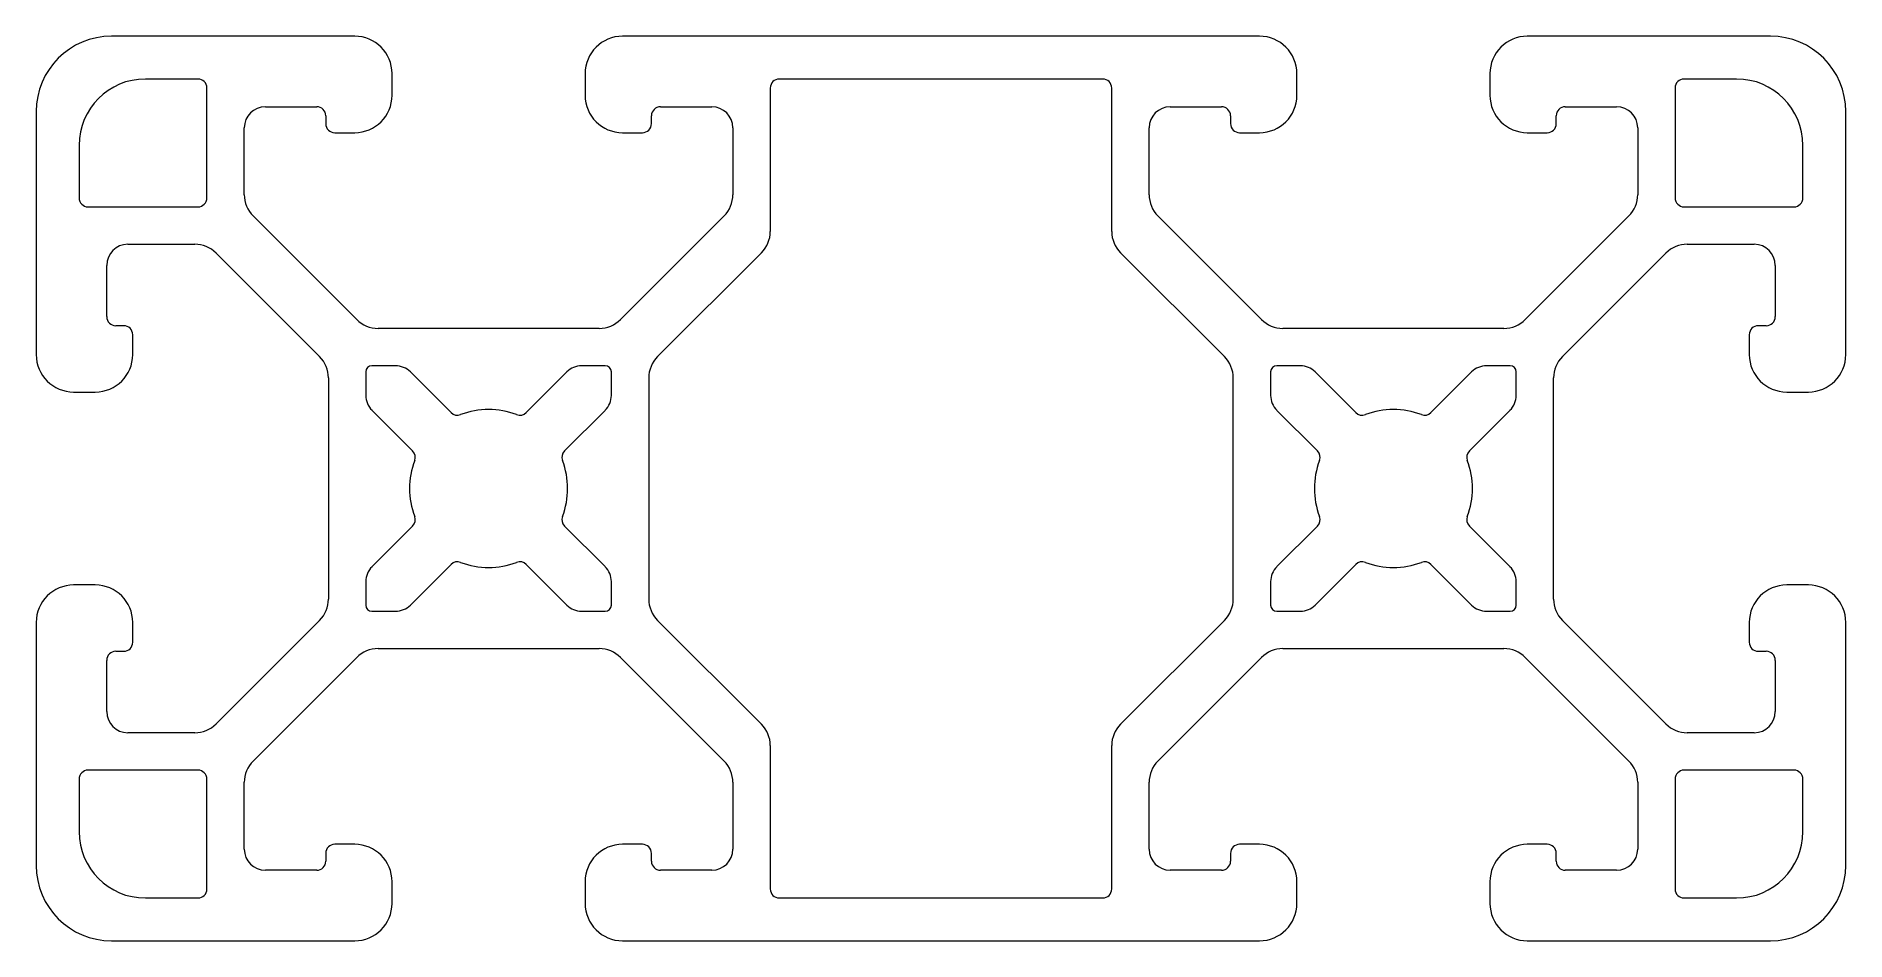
# Model space of a CAD drawing. Header units: inches. Extents: x -1.5 to 1.5, y -0.75 to 0.75.
import ezdxf

# ---------------------------------------------------------------- set-up
doc = ezdxf.new("R2010")
doc.units = ezdxf.units.IN
doc.header["$MEASUREMENT"] = 0

msp = doc.modelspace()

# ---------------------------------------------------------------- linework, layer by layer
at = {"color": 7, "linetype": 'Continuous', "lineweight": 15}
for p, q in [((-0.972, 0.75), (-1.375, 0.75)), ((0.528, 0.75), (-0.528, 0.75)), ((1.375, 0.75), (0.972, 0.75)), ((-1.232, 0.679), (-1.319, 0.679)), ((-1.217, 0.482), (-1.217, 0.664)), ((-0.91, 0.652), (-0.91, 0.688)), ((-0.59, 0.688), (-0.59, 0.652)), ((-0.283, 0.664), (-0.283, 0.4262)), ((0.268, 0.679), (-0.268, 0.679)), ((0.283, 0.4262), (0.283, 0.664)), ((0.59, 0.652), (0.59, 0.688)), ((0.91, 0.688), (0.91, 0.652)), ((1.217, 0.664), (1.217, 0.482)), ((1.319, 0.679), (1.232, 0.679)), ((-1.12, 0.633), (-1.035, 0.633)), ((-0.465, 0.633), (-0.38, 0.633)), ((0.38, 0.633), (0.465, 0.633)), ((1.035, 0.633), (1.12, 0.633)), ((-1.5, 0.625), (-1.5, 0.222)), ((-1.02, 0.618), (-1.02, 0.605)), ((-0.48, 0.605), (-0.48, 0.618)), ((0.48, 0.618), (0.48, 0.605)), ((1.02, 0.605), (1.02, 0.618)), ((1.5, 0.222), (1.5, 0.625)), ((-1.155, 0.4872), (-1.155, 0.598)), ((-1.005, 0.59), (-0.972, 0.59)), ((-0.528, 0.59), (-0.495, 0.59)), ((-0.345, 0.598), (-0.345, 0.4872)), ((0.345, 0.4872), (0.345, 0.598)), ((0.495, 0.59), (0.528, 0.59)), ((0.972, 0.59), (1.005, 0.59)), ((1.155, 0.598), (1.155, 0.4872)), ((-1.429, 0.569), (-1.429, 0.482)), ((1.429, 0.482), (1.429, 0.569)), ((-1.414, 0.467), (-1.232, 0.467)), ((-0.9686, 0.2801), (-1.1404, 0.4519)), ((-0.3596, 0.4519), (-0.5314, 0.2801)), ((0.5314, 0.2801), (0.3596, 0.4519)), ((1.1404, 0.4519), (0.9686, 0.2801)), ((1.232, 0.467), (1.414, 0.467)), ((-1.348, 0.405), (-1.2372, 0.405)), ((-1.2019, 0.3904), (-1.0301, 0.2186)), ((-0.2976, 0.3908), (-0.4699, 0.2186)), ((0.4699, 0.2186), (0.2976, 0.3908)), ((1.0301, 0.2186), (1.2019, 0.3904)), ((1.2372, 0.405), (1.348, 0.405)), ((-1.383, 0.285), (-1.383, 0.37)), ((1.383, 0.37), (1.383, 0.285)), ((-1.355, 0.27), (-1.368, 0.27)), ((-1.34, 0.222), (-1.34, 0.255)), ((-0.5667, 0.2655), (-0.9333, 0.2655)), ((0.9333, 0.2655), (0.5667, 0.2655)), ((1.34, 0.255), (1.34, 0.222)), ((1.368, 0.27), (1.355, 0.27)), ((-1.0155, 0.1833), (-1.0155, -0.1833)), ((-0.9535, 0.1935), (-0.9535, 0.1544)), ((-0.9044, 0.2035), (-0.9435, 0.2035)), ((-0.8123, 0.1259), (-0.8796, 0.1932)), ((-0.6204, 0.1932), (-0.6877, 0.1259)), ((-0.5565, 0.2035), (-0.5956, 0.2035)), ((-0.5465, 0.1544), (-0.5465, 0.1935)), ((-0.4845, 0.1833), (-0.4845, -0.1833)), ((0.4845, -0.1833), (0.4845, 0.1833)), ((0.5465, 0.1935), (0.5465, 0.1544)), ((0.5956, 0.2035), (0.5565, 0.2035)), ((0.6877, 0.1259), (0.6204, 0.1932)), ((0.8796, 0.1932), (0.8123, 0.1259)), ((0.9435, 0.2035), (0.9044, 0.2035)), ((0.9535, 0.1544), (0.9535, 0.1935)), ((1.0155, -0.1833), (1.0155, 0.1833)), ((-1.438, 0.16), (-1.402, 0.16)), ((1.402, 0.16), (1.438, 0.16)), ((-0.9432, 0.1296), (-0.8759, 0.0623)), ((-0.6241, 0.0623), (-0.5568, 0.1296)), ((0.5568, 0.1296), (0.6241, 0.0623)), ((0.8759, 0.0623), (0.9432, 0.1296)), ((-0.8759, -0.0623), (-0.9432, -0.1296)), ((-0.5568, -0.1296), (-0.6241, -0.0623)), ((0.6241, -0.0623), (0.5568, -0.1296)), ((0.9432, -0.1296), (0.8759, -0.0623)), ((-0.8796, -0.1932), (-0.8123, -0.1259)), ((-0.6877, -0.1259), (-0.6204, -0.1932)), ((0.6204, -0.1932), (0.6877, -0.1259)), ((0.8123, -0.1259), (0.8796, -0.1932)), ((-1.402, -0.16), (-1.438, -0.16)), ((-0.9535, -0.1544), (-0.9535, -0.1935)), ((-0.5465, -0.1935), (-0.5465, -0.1544)), ((0.5465, -0.1544), (0.5465, -0.1935)), ((0.9535, -0.1935), (0.9535, -0.1544)), ((1.438, -0.16), (1.402, -0.16)), ((-0.9435, -0.2035), (-0.9044, -0.2035)), ((-0.5956, -0.2035), (-0.5565, -0.2035)), ((0.5565, -0.2035), (0.5956, -0.2035)), ((0.9044, -0.2035), (0.9435, -0.2035)), ((-1.5, -0.222), (-1.5, -0.625)), ((-1.34, -0.255), (-1.34, -0.222)), ((-1.0301, -0.2186), (-1.2019, -0.3904)), ((-0.4699, -0.2186), (-0.2976, -0.3908)), ((0.2976, -0.3908), (0.4699, -0.2186)), ((1.2019, -0.3904), (1.0301, -0.2186)), ((1.34, -0.222), (1.34, -0.255)), ((1.5, -0.625), (1.5, -0.222)), ((-1.368, -0.27), (-1.355, -0.27)), ((-0.9333, -0.2655), (-0.5667, -0.2655)), ((0.5667, -0.2655), (0.9333, -0.2655)), ((1.355, -0.27), (1.368, -0.27)), ((-1.383, -0.37), (-1.383, -0.285)), ((-1.1404, -0.4519), (-0.9686, -0.2801)), ((-0.5314, -0.2801), (-0.3596, -0.4519)), ((0.3596, -0.4519), (0.5314, -0.2801)), ((0.9686, -0.2801), (1.1404, -0.4519)), ((1.383, -0.285), (1.383, -0.37)), ((-1.2372, -0.405), (-1.348, -0.405)), ((1.348, -0.405), (1.2372, -0.405)), ((-0.283, -0.4262), (-0.283, -0.664)), ((0.283, -0.664), (0.283, -0.4262)), ((-1.232, -0.467), (-1.414, -0.467)), ((1.414, -0.467), (1.232, -0.467)), ((-1.429, -0.482), (-1.429, -0.569)), ((-1.217, -0.664), (-1.217, -0.482)), ((-1.155, -0.598), (-1.155, -0.4872)), ((-0.345, -0.4872), (-0.345, -0.598)), ((0.345, -0.598), (0.345, -0.4872)), ((1.155, -0.4872), (1.155, -0.598)), ((1.217, -0.482), (1.217, -0.664)), ((1.429, -0.569), (1.429, -0.482)), ((-0.972, -0.59), (-1.005, -0.59)), ((-0.495, -0.59), (-0.528, -0.59)), ((0.528, -0.59), (0.495, -0.59)), ((1.005, -0.59), (0.972, -0.59)), ((-1.02, -0.605), (-1.02, -0.618)), ((-0.48, -0.618), (-0.48, -0.605)), ((0.48, -0.605), (0.48, -0.618)), ((1.02, -0.618), (1.02, -0.605)), ((-1.035, -0.633), (-1.12, -0.633)), ((-0.91, -0.688), (-0.91, -0.652)), ((-0.59, -0.652), (-0.59, -0.688)), ((-0.38, -0.633), (-0.465, -0.633)), ((0.465, -0.633), (0.38, -0.633)), ((0.59, -0.688), (0.59, -0.652)), ((0.91, -0.652), (0.91, -0.688)), ((1.12, -0.633), (1.035, -0.633)), ((-1.319, -0.679), (-1.232, -0.679)), ((-0.268, -0.679), (0.268, -0.679)), ((1.232, -0.679), (1.319, -0.679)), ((-1.375, -0.75), (-0.972, -0.75)), ((-0.528, -0.75), (0.528, -0.75)), ((0.972, -0.75), (1.375, -0.75))]:
    msp.add_line(p, q, dxfattribs=at)
for centre, radius, start, end in [((-1.375, 0.625), 0.125, 90, 180), ((0.528, 0.688), 0.062, 0, 90), ((-0.972, 0.688), 0.062, 0, 90), ((-0.528, 0.688), 0.062, 90, 180), ((0.972, 0.688), 0.062, 90, 180), ((1.375, 0.625), 0.125, 0, 90), ((-1.319, 0.569), 0.11, 90, 180), ((-1.232, 0.664), 0.015, 0, 90), ((-0.268, 0.664), 0.015, 90, 180), ((0.268, 0.664), 0.015, 0, 90), ((1.232, 0.664), 0.015, 90, 180), ((1.319, 0.569), 0.11, 0, 90), ((-1.12, 0.598), 0.035, 90, 180), ((-1.035, 0.618), 0.015, 0, 90), ((-0.972, 0.652), 0.062, 270, 0), ((-0.528, 0.652), 0.062, 180, 270), ((-0.465, 0.618), 0.015, 90, 180), ((-0.38, 0.598), 0.035, 0, 90), ((0.38, 0.598), 0.035, 90, 180), ((0.465, 0.618), 0.015, 0, 90), ((0.528, 0.652), 0.062, 270, 0), ((0.972, 0.652), 0.062, 180, 270), ((1.035, 0.618), 0.015, 90, 180), ((1.12, 0.598), 0.035, 0, 90), ((-1.005, 0.605), 0.015, 180, 270), ((-0.495, 0.605), 0.015, 270, 0), ((0.495, 0.605), 0.015, 180, 270), ((1.005, 0.605), 0.015, 270, 0), ((-1.414, 0.482), 0.015, 180, 270), ((-1.232, 0.482), 0.015, 270, 0), ((-1.105, 0.4872), 0.05, 180, 225), ((-0.395, 0.4872), 0.05, 315, 0), ((0.395, 0.4872), 0.05, 180, 225), ((1.105, 0.4872), 0.05, 315, 0), ((1.232, 0.482), 0.015, 180, 270), ((1.414, 0.482), 0.015, 270, 0), ((-0.333, 0.4262), 0.05, 315, 0), ((0.333, 0.4262), 0.05, 180, 225), ((-1.348, 0.37), 0.035, 90, 180), ((-1.2372, 0.355), 0.05, 45, 90), ((1.2372, 0.355), 0.05, 90, 135), ((1.348, 0.37), 0.035, 0, 90), ((-1.368, 0.285), 0.015, 180, 270), ((-0.9333, 0.3155), 0.05, 225, 270), ((-0.5667, 0.3155), 0.05, 270, 315), ((0.5667, 0.3155), 0.05, 225, 270), ((0.9333, 0.3155), 0.05, 270, 315), ((1.368, 0.285), 0.015, 270, 360), ((-1.355, 0.255), 0.015, 0, 90), ((1.355, 0.255), 0.015, 90, 180), ((-1.438, 0.222), 0.062, 180, 270), ((-1.402, 0.222), 0.062, 270, 0), ((-1.0655, 0.1833), 0.05, 0, 45), ((-0.4345, 0.1833), 0.05, 135, 180), ((0.4345, 0.1833), 0.05, 0, 45), ((1.0655, 0.1833), 0.05, 135, 180), ((1.402, 0.222), 0.062, 180, 270), ((1.438, 0.222), 0.062, 270, 0), ((-0.9435, 0.1935), 0.01, 90, 180), ((-0.9044, 0.1685), 0.035, 45, 90), ((-0.5956, 0.1685), 0.035, 90, 135), ((-0.5565, 0.1935), 0.01, 0, 90), ((0.5565, 0.1935), 0.01, 90, 180), ((0.5956, 0.1685), 0.035, 45, 90), ((0.9044, 0.1685), 0.035, 90, 135), ((0.9435, 0.1935), 0.01, 0, 90), ((-0.9185, 0.1544), 0.035, 180, 225), ((-0.5815, 0.1544), 0.035, 315, 0), ((0.5815, 0.1544), 0.035, 180, 225), ((0.9185, 0.1544), 0.035, 315, 0), ((-0.8017, 0.1365), 0.015, 225, 290.7349), ((-0.75, 0), 0.131, 69.2651, 110.7349), ((-0.6983, 0.1365), 0.015, 249.2651, 315), ((0.6983, 0.1365), 0.015, 225, 290.7349), ((0.75, 0), 0.131, 69.2651, 110.7349), ((0.8017, 0.1365), 0.015, 249.2651, 315), ((-0.8865, 0.0517), 0.015, 339.2651, 45), ((-0.6135, 0.0517), 0.015, 135, 200.7349), ((0.6135, 0.0517), 0.015, 339.2651, 45), ((0.8865, 0.0517), 0.015, 135, 200.7349), ((-0.75, 0), 0.131, 159.2651, 200.7349), ((-0.75, 0), 0.131, 339.2651, 20.7349), ((0.75, 0), 0.131, 159.2651, 200.7349), ((0.75, 0), 0.131, 339.2651, 20.7349), ((-0.8865, -0.0517), 0.015, 315, 20.7349), ((-0.6135, -0.0517), 0.015, 159.2651, 225), ((0.6135, -0.0517), 0.015, 315, 20.7349), ((0.8865, -0.0517), 0.015, 159.2651, 225), ((-0.9185, -0.1544), 0.035, 135, 180), ((-0.8017, -0.1365), 0.015, 69.2651, 135), ((-0.75, 0), 0.131, 249.2651, 290.7349), ((-0.6983, -0.1365), 0.015, 45, 110.7349), ((-0.5815, -0.1544), 0.035, 0, 45), ((0.5815, -0.1544), 0.035, 135, 180), ((0.6983, -0.1365), 0.015, 69.2651, 135), ((0.75, 0), 0.131, 249.2651, 290.7349), ((0.8017, -0.1365), 0.015, 45, 110.7349), ((0.9185, -0.1544), 0.035, 0, 45), ((-1.438, -0.222), 0.062, 90, 180), ((-1.402, -0.222), 0.062, 0, 90), ((1.402, -0.222), 0.062, 90, 180), ((1.438, -0.222), 0.062, 0, 90), ((-1.0655, -0.1833), 0.05, 315, 0), ((-0.9435, -0.1935), 0.01, 180, 270), ((-0.9044, -0.1685), 0.035, 270, 315), ((-0.5956, -0.1685), 0.035, 225, 270), ((-0.5565, -0.1935), 0.01, 270, 0), ((-0.4345, -0.1833), 0.05, 180, 225), ((0.4345, -0.1833), 0.05, 315, 0), ((0.5565, -0.1935), 0.01, 180, 270), ((0.5956, -0.1685), 0.035, 270, 315), ((0.9044, -0.1685), 0.035, 225, 270), ((0.9435, -0.1935), 0.01, 270, 0), ((1.0655, -0.1833), 0.05, 180, 225), ((-1.368, -0.285), 0.015, 90, 180), ((-1.355, -0.255), 0.015, 270, 0), ((-0.9333, -0.3155), 0.05, 90, 135), ((-0.5667, -0.3155), 0.05, 45, 90), ((0.5667, -0.3155), 0.05, 90, 135), ((0.9333, -0.3155), 0.05, 45, 90), ((1.355, -0.255), 0.015, 180, 270), ((1.368, -0.285), 0.015, 0, 90), ((-1.348, -0.37), 0.035, 180, 270), ((1.348, -0.37), 0.035, 270, 0), ((-1.2372, -0.355), 0.05, 270, 315), ((-0.333, -0.4262), 0.05, 0, 45), ((0.333, -0.4262), 0.05, 135, 180), ((1.2372, -0.355), 0.05, 225, 270), ((-1.414, -0.482), 0.015, 90, 180), ((-1.232, -0.482), 0.015, 0, 90), ((-1.105, -0.4872), 0.05, 135, 180), ((-0.395, -0.4872), 0.05, 0, 45), ((0.395, -0.4872), 0.05, 135, 180), ((1.105, -0.4872), 0.05, 0, 45), ((1.232, -0.482), 0.015, 90, 180), ((1.414, -0.482), 0.015, 0, 90), ((-1.319, -0.569), 0.11, 180, 270), ((1.319, -0.569), 0.11, 270, 0), ((-1.12, -0.598), 0.035, 180, 270), ((-1.005, -0.605), 0.015, 90, 180), ((-0.972, -0.652), 0.062, 0, 90), ((-0.528, -0.652), 0.062, 90, 180), ((-0.495, -0.605), 0.015, 0, 90), ((-0.38, -0.598), 0.035, 270, 0), ((0.38, -0.598), 0.035, 180, 270), ((0.495, -0.605), 0.015, 90, 180), ((0.528, -0.652), 0.062, 0, 90), ((0.972, -0.652), 0.062, 90, 180), ((1.005, -0.605), 0.015, 0, 90), ((1.12, -0.598), 0.035, 270, 0), ((-1.375, -0.625), 0.125, 180, 270), ((-1.035, -0.618), 0.015, 270, 0), ((-0.465, -0.618), 0.015, 180, 270), ((0.465, -0.618), 0.015, 270, 0), ((1.035, -0.618), 0.015, 180, 270), ((1.375, -0.625), 0.125, 270, 0), ((-1.232, -0.664), 0.015, 270, 0), ((-0.972, -0.688), 0.062, 270, 0), ((-0.528, -0.688), 0.062, 180, 270), ((-0.268, -0.664), 0.015, 180, 270), ((0.268, -0.664), 0.015, 270, 0), ((0.528, -0.688), 0.062, 270, 0), ((0.972, -0.688), 0.062, 180, 270), ((1.232, -0.664), 0.015, 180, 270)]:
    msp.add_arc(centre, radius, start, end, dxfattribs=at)

doc.saveas('drawing.dxf')
